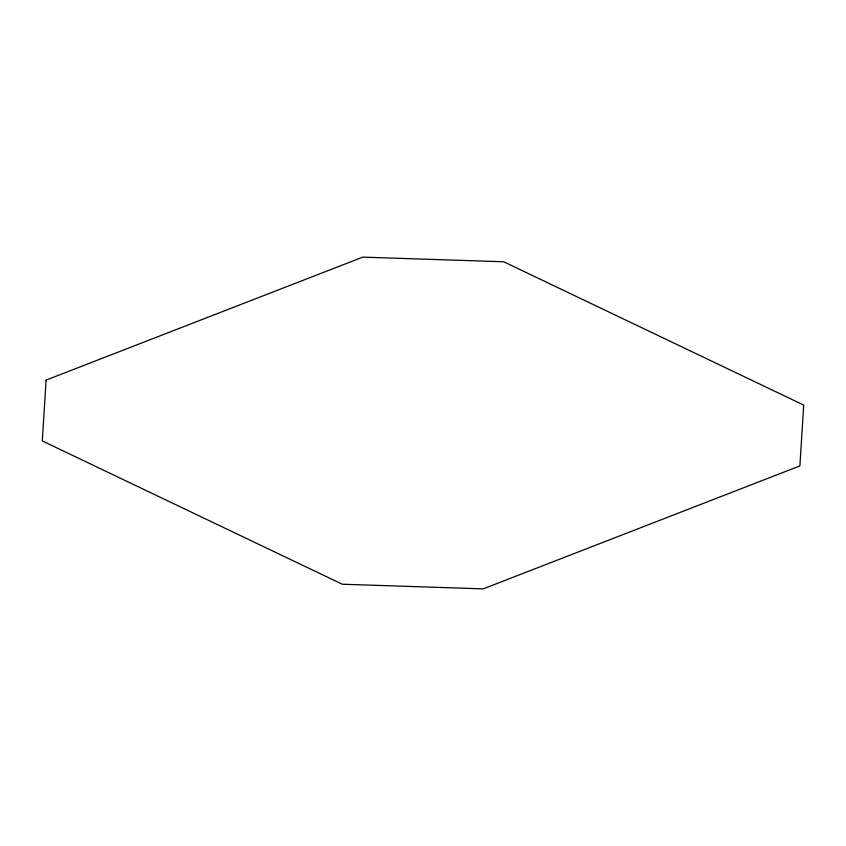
<?xml version="1.0" encoding="UTF-8"?>
<svg xmlns="http://www.w3.org/2000/svg" width="846" height="846" viewBox="0 0 846 846"><rect width="100%" height="100%" fill="white"/><g stroke="black" fill="none" stroke-linecap="round" stroke-linejoin="round"><path stroke-width="1.27" d="M46.107 380.087L42.3 440.935L342.292 584.226L483.225 588.869L799.893 465.913L803.7 405.065L503.708 261.774L362.775 257.131L46.107 380.087"/></g></svg>
